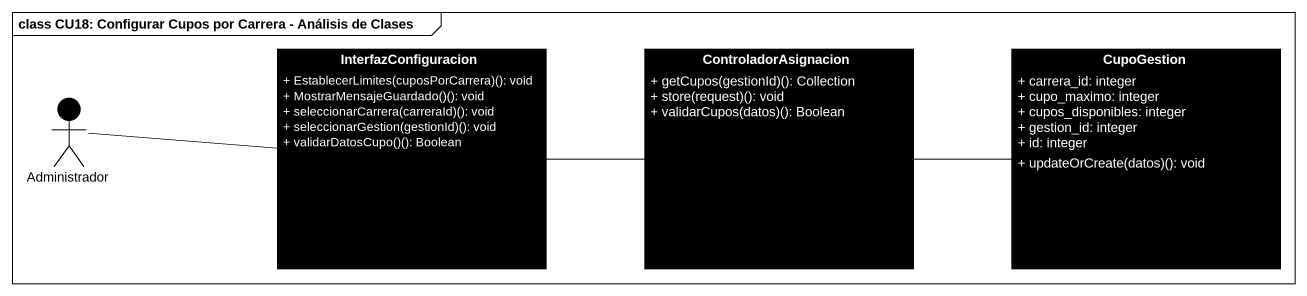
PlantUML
@startuml
mainframe class CU18: Configurar Cupos por Carrera - Análisis de Clases
allowmixing
hide circle
hide empty members
skinparam classAttributeIconSize 0
class InterfazConfiguracion #000000 {
  + EstablecerLimites(cuposPorCarrera)(): void
  + MostrarMensajeGuardado()(): void
  + seleccionarCarrera(carreraId)(): void
  + seleccionarGestion(gestionId)(): void
  + validarDatosCupo()(): Boolean
}
class ControladorAsignacion #000000 {
  + getCupos(gestionId)(): Collection
  + store(request)(): void
  + validarCupos(datos)(): Boolean
}
class CupoGestion #000000 {
  + carrera_id: integer
  + cupo_maximo: integer
  + cupos_disponibles: integer
  + gestion_id: integer
  + id: integer
  + updateOrCreate(datos)(): void
}
actor Administrador #000000
InterfazConfiguracion -right- ControladorAsignacion
ControladorAsignacion -right- CupoGestion
Administrador -right- InterfazConfiguracion
@enduml
